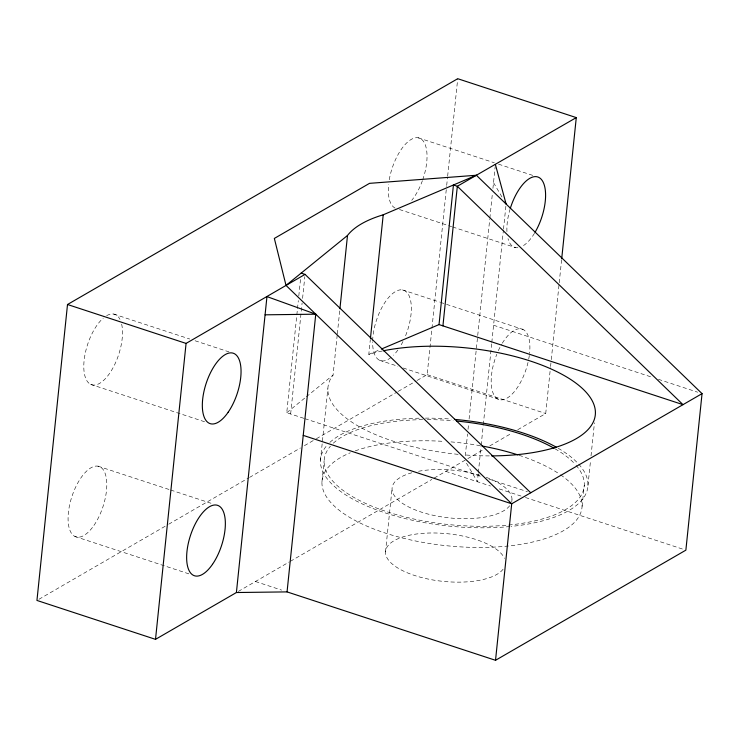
<?xml version="1.0" encoding="UTF-8"?>
<svg xmlns="http://www.w3.org/2000/svg" width="739" height="739" viewBox="0 0 739 739"><rect width="100%" height="100%" fill="white"/><g stroke="black" fill="none" stroke-linecap="round" stroke-linejoin="round"><path stroke-width="0.55" stroke-dasharray="3.69 2.77" d="M303.803 418.311L286.75 412.713L297.374 309.724M297.494 308.588L298.325 300.579M298.796 295.997L300.561 278.834M290.649 413.988L302.103 302.999M302.574 298.417L304.819 276.682M320.449 460.36L327.885 388.446M321.955 481.856L324.144 460.711M306.343 396.778L333.077 375.061L337.215 335.016M337.335 333.871L339.811 309.844M382.155 351.025A134.378 53.365 5.9 0 0 368.789 354.397L370.331 339.515M385.509 551.913L392.058 488.461M417.184 380.409L427.16 374.636L446.587 186.524M446.698 185.369L447.529 177.342M447.649 176.196L457.718 78.704M465.293 455.76L467.547 433.959M468.027 429.368L468.618 423.632M469.089 419.041L489.726 219.363M489.846 218.217L492.331 194.117M492.931 188.38L495.148 166.7M478.235 473.745L477.403 481.745L464.822 460.351L432.832 478.863M478.345 472.6L481.061 446.328M481.181 445.183L483.186 425.766M483.306 424.62L491.694 343.506M491.804 342.369L503.388 230.328M503.499 229.182L506.104 204.029M511.748 502.03L511.979 499.767M517.753 429.719L545.724 413.535L550.453 367.652M550.573 366.507L551.165 360.771M551.285 359.625L559.1 283.924M559.22 282.778L561.594 259.832M582.083 506.372L584.272 485.218M587.958 485.569L590.553 460.462M591.024 455.889L594.452 422.791M286.75 412.713L305.456 397.508M38.945 599.283L167.688 524.782M168.686 524.21L248.526 478.004M249.523 477.431L300.413 447.973M304.413 445.663L315.387 439.317M316.384 438.735L397.222 391.956M398.219 391.384L416.177 380.982M238.309 591.431L289.328 561.908M290.325 561.335L431.835 479.445M467.815 458.614L482.798 449.949M489.791 445.903L511.767 433.183M368.789 354.397L380.326 349.501M418.191 137.796L494.326 162.783M498.539 164.16L533.484 175.633M399.485 209.525L451.686 226.651M452.637 226.965L515.72 247.657M402.496 289.91L439.474 302.048M440.426 302.353L523.092 329.483M493.578 325.234L651.844 377.167M658.394 379.31L697.681 392.206M427.16 374.636L545.724 413.535M379.44 360.207L397.924 366.276M403.217 368.013L500.026 399.771M113.658 314.047L189.784 339.025M195.078 340.762L228.933 351.875M304.902 418.671L482.502 476.941M489.079 479.103L527.452 491.694M445.793 471.362L490.502 486.04M499.231 488.904L521.06 496.063M525.429 497.504L683.695 549.437M90.601 384.345L204.648 421.766M97.945 466.152L169.73 489.708M170.672 490.022L212.01 503.582M255.445 581.519L281.605 590.101M74.879 536.449L189.092 573.926M493.523 182.644L502.095 197.23M372.65 340.725A37.07 16.341 -71.8 0 1 400.289 289.854A37.07 16.341 -71.8 0 1 404.954 337.252M402.967 341.529A37.07 16.341 -71.8 0 1 400.797 345.529M397.868 350.046A37.07 16.341 -71.8 0 1 393.527 355.228M390.996 357.5A37.07 16.341 -71.8 0 1 372.632 341.769M389.259 179.78A37.07 16.341 -71.8 0 1 416.888 137.694A37.07 16.341 -71.8 0 1 422.736 179.743M422.412 180.658A37.07 16.341 -71.8 0 1 411.734 200.324M395.134 208.093A37.07 16.341 -71.8 0 1 388.64 184.297M106.647 315.682A37.07 16.341 -71.8 0 1 119.977 319.34M121.649 324.135A37.07 16.341 -71.8 0 1 106.924 376.908A37.07 16.341 -71.8 0 1 83.876 369.352A37.07 16.341 -71.8 0 1 103.284 318.112M503.093 569.215A60.238 23.925 5.9 0 1 409.12 573.519A60.238 23.925 5.9 0 1 414.173 534.343A60.238 23.925 5.9 0 1 504.488 558.435M509.651 505.762A60.238 23.925 5.9 0 1 419.974 511.647A60.238 23.925 5.9 0 1 412.325 472.655M418.533 471.27A60.238 23.925 5.9 0 1 480.027 475.297M486.244 477.357A60.238 23.925 5.9 0 1 511.656 501.827M560.559 474.817A130.664 51.896 5.9 0 1 534.676 541.548A130.664 51.896 5.9 0 1 360.761 523.332A130.664 51.896 5.9 0 1 350.286 452.785M355.283 450.855A130.664 51.896 5.9 0 1 444.194 441.405M451.002 441.904A130.664 51.896 5.9 0 1 480.285 445.691M519.12 455.289A130.664 51.896 5.9 0 1 559.608 474.161M576.041 465.284A130.664 51.896 5.9 0 1 457.145 525.337A130.664 51.896 5.9 0 1 330.435 446.171M333.317 443.206A130.664 51.896 5.9 0 1 422.847 419.65M427.271 419.623A130.664 51.896 5.9 0 1 453.192 420.75M555.054 448.795A130.664 51.896 5.9 0 1 575.284 464.425M502.298 343.21A37.07 16.341 -71.8 0 1 522.353 329.16A37.07 16.341 -71.8 0 1 529.577 353.279M529.309 355.514A37.07 16.341 -71.8 0 1 528.237 361.482M528.025 362.415A37.07 16.341 -71.8 0 1 499.398 399.642A37.07 16.341 -71.8 0 1 496.839 354.203M498.335 350.692A37.07 16.341 -71.8 0 1 501.726 344.152M578.72 464.184A134.378 53.365 5.9 0 1 511.166 526.417M510.03 526.528A134.378 53.365 5.9 0 1 365.334 505.31A134.378 53.365 5.9 0 1 326.924 445.405M329.89 442.365A134.378 53.365 5.9 0 1 420.824 418.154M425.359 418.117A134.378 53.365 5.9 0 1 451.187 419.115M558.25 448.305A134.378 53.365 5.9 0 1 577.99 463.399M489.338 455.908A134.378 53.365 5.9 0 1 463.556 454.818M458.097 454.337A134.378 53.365 5.9 0 1 333.077 375.061M534.482 233.275A37.07 16.341 -71.8 0 1 522.732 246.022M517.928 247.722A37.07 16.341 -71.8 0 1 507.998 238.642M506.945 231.584A37.07 16.341 -71.8 0 1 509.984 209.405M93.918 525.429A37.07 16.341 -71.8 0 0 99.977 466.817A37.07 16.341 -71.8 0 0 68.394 512.644A37.07 16.341 -71.8 0 0 93.918 525.429"/><path stroke-width="1.11" d="M561.714 258.687L576.281 117.603L457.718 78.704L67.508 304.505L36.95 600.438L155.513 639.346L236.406 592.53L287.055 591.893L495.527 660.296L685.875 550.149L702.05 393.638L476.369 175.254L369.518 183.346L274.345 238.429L286.021 285.411L511.702 503.786L495.527 660.296M155.513 639.346L186.071 343.413L305.05 274.391L530.741 492.774M236.406 592.53L266.964 296.598L315.756 314.186L287.055 591.893M339.931 308.699L347.496 235.473A134.378 53.365 5.9 0 1 383.218 214.8L476.369 175.254L576.281 117.603M370.451 338.379L383.218 214.8M439.021 324.587L453.432 184.99L457.33 186.274L683.012 404.658L439.021 324.587L381.37 349.057M442.929 325.871L457.33 186.274L476.369 175.254M286.021 285.411L347.496 235.473M702.05 393.638L511.702 503.786L303.23 435.382M265.107 314.823L315.756 314.186M301.152 273.116L305.05 274.391M67.508 304.505L186.071 343.413M504.959 202.089L506.104 204.029L495.379 164.418M482.502 446.088A130.664 51.896 5.9 0 1 518.076 454.947M456.591 421.054A130.664 51.896 5.9 0 1 554.065 448.231M454.476 419.382A134.378 53.365 5.9 0 1 556.384 447.243M383.245 350.803A134.378 53.365 5.9 0 1 583.45 389.481A134.378 53.365 5.9 0 1 491.62 455.898M510.27 208.481A37.07 16.341 -71.8 0 1 540.763 178.792A37.07 16.341 -71.8 0 1 535.045 232.323M212.481 564.337A37.07 16.341 -71.8 0 0 218.532 505.725A37.07 16.341 -71.8 0 0 186.958 551.553A37.07 16.341 -71.8 0 0 212.481 564.337M228.175 412.223A37.07 16.341 -71.8 0 0 234.226 353.611A37.07 16.341 -71.8 0 0 202.652 399.439A37.07 16.341 -71.8 0 0 228.175 412.223"/></g></svg>
